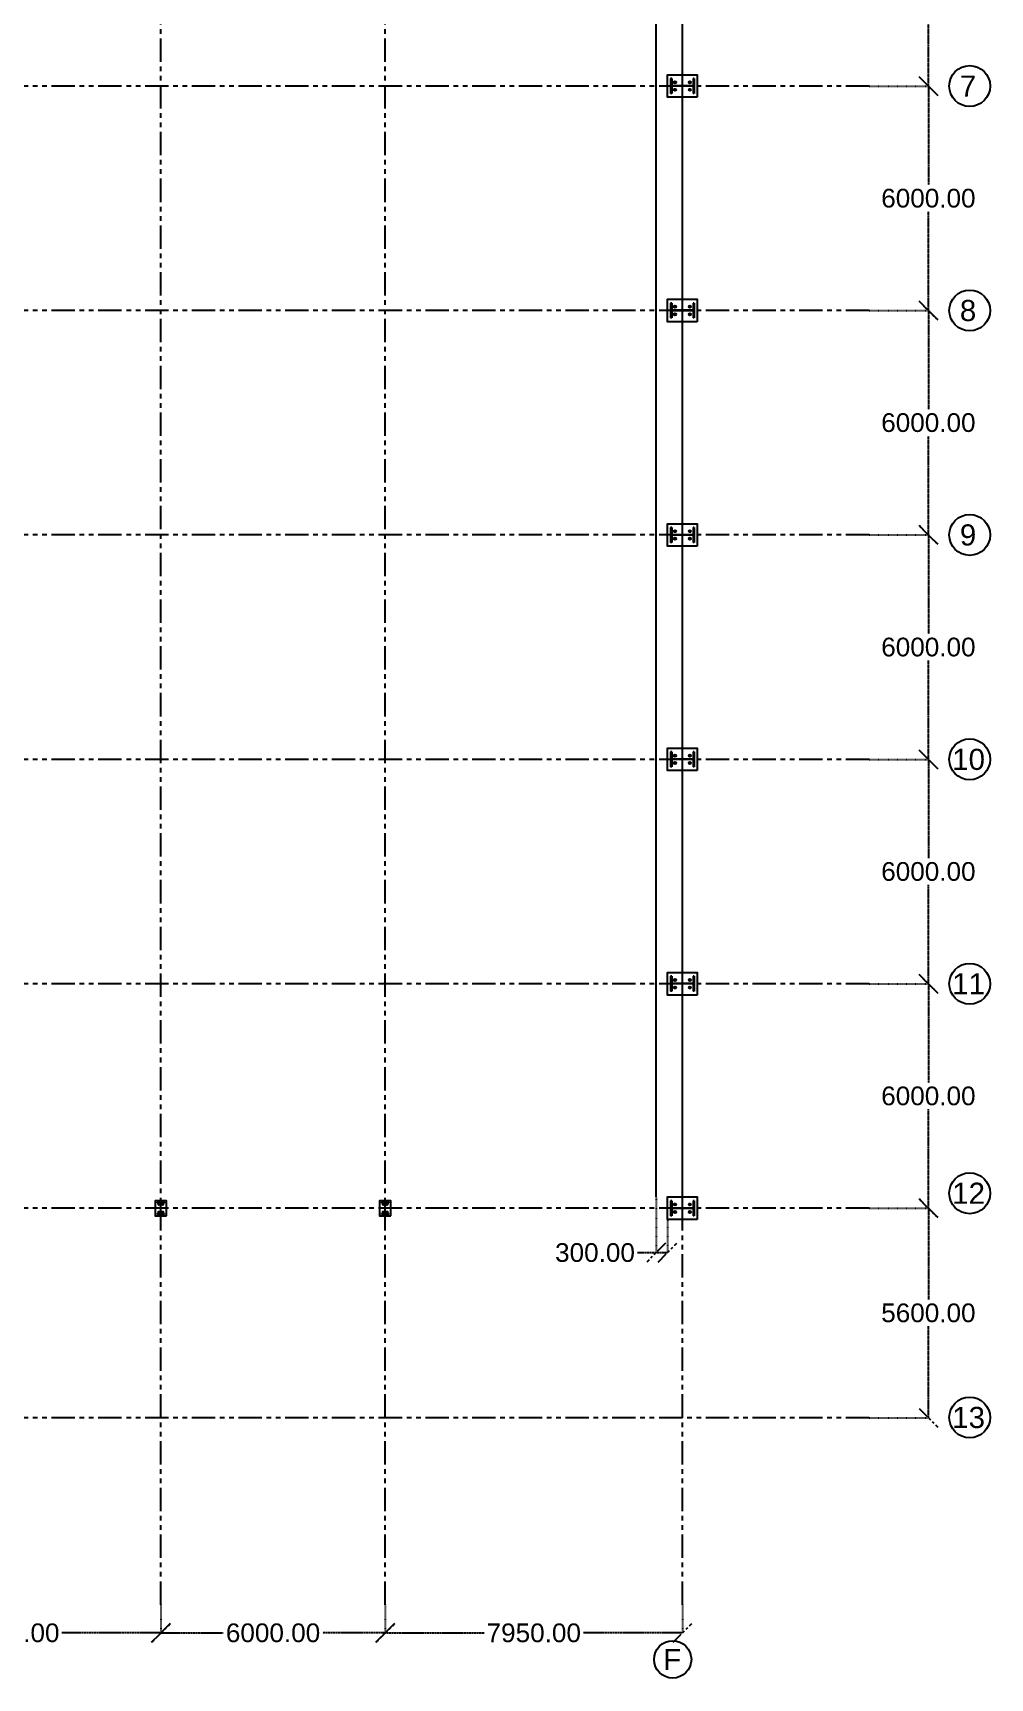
# Model space of a CAD drawing. Header units: inches. Extents: x 8519 to 881470, y -4476 to 84370.
# Drawn here: x 731212 to 756820, y -1957 to 42027 of the extents above; entities that cross this region are included whole.
import ezdxf

# ---------------------------------------------------------------- set-up
doc = ezdxf.new("R2010")
doc.units = ezdxf.units.IN
doc.header["$MEASUREMENT"] = 0
doc.header["$PDMODE"] = 34
doc.linetypes.add('ACAD_ISO03W100', pattern=[30, 12, -18])
doc.linetypes.add('PHANTOM2', pattern=[1.25, 0.625, -0.125, 0.125, -0.125, 0.125, -0.125])
for name, color, linetype in [('axis', 8, 'PHANTOM2'), ('columns', 2, 'Continuous'), ('dimensions', 1, 'PHANTOM2'), ('initial layout', 7, 'Continuous'), ('text', 3, 'Continuous')]:
    doc.layers.add(name, color=color, linetype=linetype)
doc.styles.get("Standard").update_dxf_attribs({"font": 'arial.ttf'})
doc.dimstyles.new('Dim_1', dxfattribs={"dimtxt": 500, "dimasz": 500, "dimexe": 0.0625, "dimexo": 0.0625, "dimgap": 100, "dimtad": 0, "dimtih": 1, "dimtoh": 1, "dimzin": 0, "dimdsep": 46, "dimtxsty": 'Standard', "dimblk": 'OBLIQUE', "dimcen": 0.09, "dimclrd": 256, "dimclre": 256, "dimclrt": 256, "dimadec": 0, "dimazin": 0, "dimtfac": 1, "dimtofl": 0, "dimtmove": 0, "dimatfit": 3, "dimfxl": 1, "dimtfillclr": 256, "dimtolj": 1, "dimtzin": 0, "dimlwe": -1, "dimarcsym": 0})

# ---------------------------------------------------------------- blocks, each defined once
blk = doc.blocks.new('_Oblique')
at = {"color": 0, "linetype": 'ByBlock', "lineweight": -2}
blk.add_line((-0.5, -0.5), (0.5, 0.5), dxfattribs=at)
blk = doc.blocks.new('*D16')
at = {"layer": 'Defpoints', "color": 0, "transparency": 16777216}
for p in [(747887, 10905), (748187, 10305), (747887, 9417)]:
    blk.add_point(p, dxfattribs=at)
at = {"layer": 'dimensions', "linetype": 'ACAD_ISO03W100', "transparency": 16777216}
for p, q in [((747887, 10905), (747887, 9417)), ((748187, 10305), (748187, 9417))]:
    blk.add_line(p, q, dxfattribs=at)
at = {"layer": 'dimensions', "lineweight": -2, "transparency": 16777216}
for p, q in [((747887, 9417), (747387, 9417)), ((748187, 9417), (747887, 9417))]:
    blk.add_line(p, q, dxfattribs=at)
at = {"layer": 'dimensions', "lineweight": -2, "transparency": 16777216, "xscale": 500, "yscale": 500, "zscale": 500, "rotation": 180}
blk.add_blockref('_Oblique', (747887, 9417), dxfattribs=at)
at = {"layer": 'dimensions', "lineweight": -2, "transparency": 16777216, "xscale": 500, "yscale": 500, "zscale": 500}
blk.add_blockref('_Oblique', (748187, 9417), dxfattribs=at)
at = {"layer": 'dimensions', "transparency": 16777216, "insert": (746250, 9417), "char_height": 500, "attachment_point": 5}
blk.add_mtext('\\A1;300.00', dxfattribs=at)
blk = doc.blocks.new('*D47')
at = {"layer": 'Defpoints', "color": 0, "transparency": 16777216}
for p in [(753587, 10605), (753587, 5005), (755169, 5005)]:
    blk.add_point(p, dxfattribs=at)
at = {"layer": 'dimensions', "linetype": 'ACAD_ISO03W100', "transparency": 16777216}
for p, q in [((753587, 10605), (755169, 10605)), ((753587, 5005), (755169, 5005))]:
    blk.add_line(p, q, dxfattribs=at)
at = {"layer": 'dimensions', "lineweight": -2, "transparency": 16777216}
for p, q in [((755169, 10605), (755169, 8161)), ((755169, 5005), (755169, 7450))]:
    blk.add_line(p, q, dxfattribs=at)
at = {"layer": 'dimensions', "lineweight": -2, "transparency": 16777216, "xscale": 500, "yscale": 500, "zscale": 500}
for p, rotation in [((755169, 10605), 90), ((755169, 5005), 270)]:
    blk.add_blockref('_Oblique', p, dxfattribs=dict(at, rotation=rotation))
at = {"layer": 'dimensions', "transparency": 16777216, "insert": (755169, 7805), "char_height": 500, "attachment_point": 5}
blk.add_mtext('\\A1;5600.00', dxfattribs=at)
blk = doc.blocks.new('*D48')
at = {"layer": 'Defpoints', "color": 0, "transparency": 16777216}
for p in [(753587, 16605), (753587, 10605), (755169, 10605)]:
    blk.add_point(p, dxfattribs=at)
at = {"layer": 'dimensions', "linetype": 'ACAD_ISO03W100', "transparency": 16777216}
for p, q in [((753587, 16605), (755169, 16605)), ((753587, 10605), (755169, 10605))]:
    blk.add_line(p, q, dxfattribs=at)
at = {"layer": 'dimensions', "lineweight": -2, "transparency": 16777216}
for p, q in [((755169, 16605), (755169, 13961)), ((755169, 10605), (755169, 13250))]:
    blk.add_line(p, q, dxfattribs=at)
at = {"layer": 'dimensions', "lineweight": -2, "transparency": 16777216, "xscale": 500, "yscale": 500, "zscale": 500}
for p, rotation in [((755169, 16605), 90), ((755169, 10605), 270)]:
    blk.add_blockref('_Oblique', p, dxfattribs=dict(at, rotation=rotation))
at = {"layer": 'dimensions', "transparency": 16777216, "insert": (755169, 13605), "char_height": 500, "attachment_point": 5}
blk.add_mtext('\\A1;6000.00', dxfattribs=at)
blk = doc.blocks.new('*D49')
at = {"layer": 'Defpoints', "color": 0, "transparency": 16777216}
for p in [(753587, 22605), (753587, 16605), (755169, 16605)]:
    blk.add_point(p, dxfattribs=at)
at = {"layer": 'dimensions', "linetype": 'ACAD_ISO03W100', "transparency": 16777216}
for p, q in [((753587, 22605), (755169, 22605)), ((753587, 16605), (755169, 16605))]:
    blk.add_line(p, q, dxfattribs=at)
at = {"layer": 'dimensions', "lineweight": -2, "transparency": 16777216}
for p, q in [((755169, 22605), (755169, 19961)), ((755169, 16605), (755169, 19250))]:
    blk.add_line(p, q, dxfattribs=at)
at = {"layer": 'dimensions', "lineweight": -2, "transparency": 16777216, "xscale": 500, "yscale": 500, "zscale": 500}
for p, rotation in [((755169, 22605), 90), ((755169, 16605), 270)]:
    blk.add_blockref('_Oblique', p, dxfattribs=dict(at, rotation=rotation))
at = {"layer": 'dimensions', "transparency": 16777216, "insert": (755169, 19605), "char_height": 500, "attachment_point": 5}
blk.add_mtext('\\A1;6000.00', dxfattribs=at)
blk = doc.blocks.new('*D50')
at = {"layer": 'Defpoints', "color": 0, "transparency": 16777216}
for p in [(753587, 28605), (753587, 22605), (755169, 22605)]:
    blk.add_point(p, dxfattribs=at)
at = {"layer": 'dimensions', "linetype": 'ACAD_ISO03W100', "transparency": 16777216}
for p, q in [((753587, 28605), (755169, 28605)), ((753587, 22605), (755169, 22605))]:
    blk.add_line(p, q, dxfattribs=at)
at = {"layer": 'dimensions', "lineweight": -2, "transparency": 16777216}
for p, q in [((755169, 28605), (755169, 25961)), ((755169, 22605), (755169, 25250))]:
    blk.add_line(p, q, dxfattribs=at)
at = {"layer": 'dimensions', "lineweight": -2, "transparency": 16777216, "xscale": 500, "yscale": 500, "zscale": 500}
for p, rotation in [((755169, 28605), 90), ((755169, 22605), 270)]:
    blk.add_blockref('_Oblique', p, dxfattribs=dict(at, rotation=rotation))
at = {"layer": 'dimensions', "transparency": 16777216, "insert": (755169, 25605), "char_height": 500, "attachment_point": 5}
blk.add_mtext('\\A1;6000.00', dxfattribs=at)
blk = doc.blocks.new('*D51')
at = {"layer": 'Defpoints', "color": 0, "transparency": 16777216}
for p in [(753587, 34605), (753587, 28605), (755169, 28605)]:
    blk.add_point(p, dxfattribs=at)
at = {"layer": 'dimensions', "linetype": 'ACAD_ISO03W100', "transparency": 16777216}
for p, q in [((753587, 34605), (755169, 34605)), ((753587, 28605), (755169, 28605))]:
    blk.add_line(p, q, dxfattribs=at)
at = {"layer": 'dimensions', "lineweight": -2, "transparency": 16777216}
for p, q in [((755169, 34605), (755169, 31961)), ((755169, 28605), (755169, 31250))]:
    blk.add_line(p, q, dxfattribs=at)
at = {"layer": 'dimensions', "lineweight": -2, "transparency": 16777216, "xscale": 500, "yscale": 500, "zscale": 500}
for p, rotation in [((755169, 34605), 90), ((755169, 28605), 270)]:
    blk.add_blockref('_Oblique', p, dxfattribs=dict(at, rotation=rotation))
at = {"layer": 'dimensions', "transparency": 16777216, "insert": (755169, 31605), "char_height": 500, "attachment_point": 5}
blk.add_mtext('\\A1;6000.00', dxfattribs=at)
blk = doc.blocks.new('*D52')
at = {"layer": 'Defpoints', "color": 0, "transparency": 16777216}
for p in [(753587, 40605), (753587, 34605), (755169, 34605)]:
    blk.add_point(p, dxfattribs=at)
at = {"layer": 'dimensions', "linetype": 'ACAD_ISO03W100', "transparency": 16777216}
for p, q in [((753587, 40605), (755169, 40605)), ((753587, 34605), (755169, 34605))]:
    blk.add_line(p, q, dxfattribs=at)
at = {"layer": 'dimensions', "lineweight": -2, "transparency": 16777216}
for p, q in [((755169, 40605), (755169, 37961)), ((755169, 34605), (755169, 37250))]:
    blk.add_line(p, q, dxfattribs=at)
at = {"layer": 'dimensions', "lineweight": -2, "transparency": 16777216, "xscale": 500, "yscale": 500, "zscale": 500}
for p, rotation in [((755169, 40605), 90), ((755169, 34605), 270)]:
    blk.add_blockref('_Oblique', p, dxfattribs=dict(at, rotation=rotation))
at = {"layer": 'dimensions', "transparency": 16777216, "insert": (755169, 37605), "char_height": 500, "attachment_point": 5}
blk.add_mtext('\\A1;6000.00', dxfattribs=at)
blk = doc.blocks.new('*D53')
at = {"layer": 'Defpoints', "color": 0, "transparency": 16777216}
for p in [(753587, 46605), (753587, 40605), (755169, 40605)]:
    blk.add_point(p, dxfattribs=at)
at = {"layer": 'dimensions', "linetype": 'ACAD_ISO03W100', "transparency": 16777216}
for p, q in [((753587, 46605), (755169, 46605)), ((753587, 40605), (755169, 40605))]:
    blk.add_line(p, q, dxfattribs=at)
at = {"layer": 'dimensions', "lineweight": -2, "transparency": 16777216}
for p, q in [((755169, 46605), (755169, 43961)), ((755169, 40605), (755169, 43250))]:
    blk.add_line(p, q, dxfattribs=at)
at = {"layer": 'dimensions', "lineweight": -2, "transparency": 16777216, "xscale": 500, "yscale": 500, "zscale": 500}
for p, rotation in [((755169, 46605), 90), ((755169, 40605), 270)]:
    blk.add_blockref('_Oblique', p, dxfattribs=dict(at, rotation=rotation))
at = {"layer": 'dimensions', "transparency": 16777216, "insert": (755169, 43605), "char_height": 500, "attachment_point": 5}
blk.add_mtext('\\A1;6000.00', dxfattribs=at)
blk = doc.blocks.new('*D69')
at = {"layer": 'Defpoints', "color": 0, "transparency": 16777216}
for p in [(734637, 5), (740637, 5), (740637, -749)]:
    blk.add_point(p, dxfattribs=at)
at = {"layer": 'dimensions', "linetype": 'ACAD_ISO03W100', "transparency": 16777216}
for p, q in [((734637, 5), (734637, -750)), ((740637, 5), (740637, -750))]:
    blk.add_line(p, q, dxfattribs=at)
at = {"layer": 'dimensions', "lineweight": -2, "transparency": 16777216}
for p, q in [((734637, -749), (736305, -749)), ((740637, -749), (738970, -749))]:
    blk.add_line(p, q, dxfattribs=at)
at = {"layer": 'dimensions', "lineweight": -2, "transparency": 16777216, "xscale": 500, "yscale": 500, "zscale": 500, "rotation": 180}
blk.add_blockref('_Oblique', (734637, -749), dxfattribs=at)
at = {"layer": 'dimensions', "lineweight": -2, "transparency": 16777216, "xscale": 500, "yscale": 500, "zscale": 500}
blk.add_blockref('_Oblique', (740637, -749), dxfattribs=at)
at = {"layer": 'dimensions', "transparency": 16777216, "insert": (737637, -749), "char_height": 500, "attachment_point": 5}
blk.add_mtext('\\A1;6000.00', dxfattribs=at)
blk = doc.blocks.new('*D72')
at = {"layer": 'Defpoints', "color": 0, "transparency": 16777216}
for p in [(726687, 5), (734637, 5), (734637, -749)]:
    blk.add_point(p, dxfattribs=at)
at = {"layer": 'dimensions', "linetype": 'ACAD_ISO03W100', "transparency": 16777216}
for p, q in [((726687, 5), (726687, -750)), ((734637, 5), (734637, -750))]:
    blk.add_line(p, q, dxfattribs=at)
at = {"layer": 'dimensions', "lineweight": -2, "transparency": 16777216}
for p, q in [((726687, -749), (729333, -749)), ((734637, -749), (731991, -749))]:
    blk.add_line(p, q, dxfattribs=at)
at = {"layer": 'dimensions', "lineweight": -2, "transparency": 16777216, "xscale": 500, "yscale": 500, "zscale": 500, "rotation": 180}
blk.add_blockref('_Oblique', (726687, -749), dxfattribs=at)
at = {"layer": 'dimensions', "lineweight": -2, "transparency": 16777216, "xscale": 500, "yscale": 500, "zscale": 500}
blk.add_blockref('_Oblique', (734637, -749), dxfattribs=at)
at = {"layer": 'dimensions', "transparency": 16777216, "insert": (730662, -749), "char_height": 500, "attachment_point": 5}
blk.add_mtext('\\A1;7950.00', dxfattribs=at)
blk = doc.blocks.new('*D73')
at = {"layer": 'Defpoints', "color": 0, "transparency": 16777216}
for p in [(740637, 5), (748587, 5), (748587, -750)]:
    blk.add_point(p, dxfattribs=at)
at = {"layer": 'dimensions', "linetype": 'ACAD_ISO03W100', "transparency": 16777216}
for p, q in [((740637, 5), (740637, -750)), ((748587, 5), (748587, -750))]:
    blk.add_line(p, q, dxfattribs=at)
at = {"layer": 'dimensions', "lineweight": -2, "transparency": 16777216}
for p, q in [((740637, -750), (743283, -750)), ((748587, -750), (745941, -750))]:
    blk.add_line(p, q, dxfattribs=at)
at = {"layer": 'dimensions', "lineweight": -2, "transparency": 16777216, "xscale": 500, "yscale": 500, "zscale": 500, "rotation": 180}
blk.add_blockref('_Oblique', (740637, -750), dxfattribs=at)
at = {"layer": 'dimensions', "lineweight": -2, "transparency": 16777216, "xscale": 500, "yscale": 500, "zscale": 500}
blk.add_blockref('_Oblique', (748587, -750), dxfattribs=at)
at = {"layer": 'dimensions', "transparency": 16777216, "insert": (744612, -750), "char_height": 500, "attachment_point": 5}
blk.add_mtext('\\A1;7950.00', dxfattribs=at)

msp = doc.modelspace()

# ---------------------------------------------------------------- linework, layer by layer
at = {"layer": 'axis', "ltscale": 1000}
for p, q in [((734637.275, 5.309), (734637.275, 83038.138)), ((740637.275, 5.309), (740637.275, 83038.138)), ((748587.275, 5.309), (748587.275, 83038.138)), ((753587.275, 40605.309), (661787.275, 40605.309)), ((753587.275, 40605.309), (661787.275, 40605.309)), ((753587.275, 40605.309), (661787.275, 40605.309)), ((753587.275, 40605.309), (661787.275, 40605.309)), ((753587.275, 34605.309), (661787.275, 34605.309)), ((753587.275, 34605.309), (661787.275, 34605.309)), ((753587.275, 34605.309), (661787.275, 34605.309)), ((753587.275, 34605.309), (661787.275, 34605.309)), ((753587.275, 28605.309), (661787.275, 28605.309)), ((753587.275, 28605.309), (661787.275, 28605.309)), ((753587.275, 28605.309), (661787.275, 28605.309)), ((753587.275, 28605.309), (661787.275, 28605.309)), ((753587.275, 22605.309), (661787.275, 22605.309)), ((753587.275, 22605.309), (661787.275, 22605.309)), ((753587.275, 22605.309), (661787.275, 22605.309)), ((753587.275, 22605.309), (661787.275, 22605.309)), ((753587.275, 16605.309), (661787.275, 16605.309)), ((753587.275, 16605.309), (661787.275, 16605.309)), ((753587.275, 16605.309), (661787.275, 16605.309)), ((753587.275, 16605.309), (661787.275, 16605.309)), ((753587.275, 10605.309), (661787.275, 10605.309)), ((753587.275, 10605.309), (661787.275, 10605.309)), ((753587.275, 10605.309), (661787.275, 10605.309)), ((753587.275, 10605.309), (661787.275, 10605.309)), ((753587.275, 5005.309), (661787.275, 5005.309))]:
    msp.add_line(p, q, dxfattribs=at)
at = {"layer": 'columns'}
for p, q in [((748272.262, 40805.313), (748272.262, 40405.313)), ((748302.262, 40805.313), (748272.262, 40805.313)), ((748887.262, 40610.313), (748287.262, 40610.313)), ((748887.262, 40600.313), (748287.262, 40600.313)), ((748302.262, 40805.313), (748302.262, 40405.313)), ((748427.262, 40705.313), (748347.262, 40705.313)), ((748427.262, 40505.313), (748347.262, 40505.313)), ((748387.262, 40705.313), (748387.262, 40745.313)), ((748387.262, 40705.313), (748387.262, 40665.313)), ((748387.262, 40505.313), (748387.262, 40545.313)), ((748387.262, 40505.313), (748387.262, 40465.313)), ((748827.262, 40705.313), (748747.262, 40705.313)), ((748827.262, 40505.313), (748747.262, 40505.313)), ((748787.262, 40705.313), (748787.262, 40745.313)), ((748787.262, 40705.313), (748787.262, 40665.313)), ((748787.262, 40505.313), (748787.262, 40545.313)), ((748787.262, 40505.313), (748787.262, 40465.313)), ((748872.262, 40805.313), (748872.262, 40405.313)), ((748902.262, 40805.313), (748872.262, 40805.313)), ((748902.262, 40805.313), (748902.262, 40405.313)), ((748302.262, 40405.313), (748272.262, 40405.313)), ((748902.262, 40405.313), (748872.262, 40405.313)), ((748272.262, 34805.313), (748272.262, 34405.313)), ((748302.262, 34805.313), (748272.262, 34805.313)), ((748302.262, 34805.313), (748302.262, 34405.313)), ((748872.262, 34805.313), (748872.262, 34405.313)), ((748902.262, 34805.313), (748872.262, 34805.313)), ((748902.262, 34805.313), (748902.262, 34405.313)), ((748302.262, 34405.313), (748272.262, 34405.313)), ((748887.262, 34610.313), (748287.262, 34610.313)), ((748887.262, 34600.313), (748287.262, 34600.313)), ((748427.262, 34705.313), (748347.262, 34705.313)), ((748427.262, 34505.313), (748347.262, 34505.313)), ((748387.262, 34705.313), (748387.262, 34745.313)), ((748387.262, 34705.313), (748387.262, 34665.313)), ((748387.262, 34505.313), (748387.262, 34545.313)), ((748387.262, 34505.313), (748387.262, 34465.313)), ((748827.262, 34705.313), (748747.262, 34705.313)), ((748827.262, 34505.313), (748747.262, 34505.313)), ((748787.262, 34705.313), (748787.262, 34745.313)), ((748787.262, 34705.313), (748787.262, 34665.313)), ((748787.262, 34505.313), (748787.262, 34545.313)), ((748787.262, 34505.313), (748787.262, 34465.313)), ((748902.262, 34405.313), (748872.262, 34405.313)), ((748272.262, 28805.313), (748272.262, 28405.313)), ((748302.262, 28805.313), (748272.262, 28805.313)), ((748887.262, 28610.313), (748287.262, 28610.313)), ((748887.262, 28600.313), (748287.262, 28600.313)), ((748302.262, 28805.313), (748302.262, 28405.313)), ((748427.262, 28705.313), (748347.262, 28705.313)), ((748387.262, 28705.313), (748387.262, 28745.313)), ((748387.262, 28705.313), (748387.262, 28665.313)), ((748827.262, 28705.313), (748747.262, 28705.313)), ((748787.262, 28705.313), (748787.262, 28745.313)), ((748787.262, 28705.313), (748787.262, 28665.313)), ((748872.262, 28805.313), (748872.262, 28405.313)), ((748902.262, 28805.313), (748872.262, 28805.313)), ((748902.262, 28805.313), (748902.262, 28405.313)), ((748302.262, 28405.313), (748272.262, 28405.313)), ((748427.262, 28505.313), (748347.262, 28505.313)), ((748387.262, 28505.313), (748387.262, 28545.313)), ((748387.262, 28505.313), (748387.262, 28465.313)), ((748827.262, 28505.313), (748747.262, 28505.313)), ((748787.262, 28505.313), (748787.262, 28545.313)), ((748787.262, 28505.313), (748787.262, 28465.313)), ((748902.262, 28405.313), (748872.262, 28405.313)), ((748272.262, 22805.313), (748272.262, 22405.313)), ((748302.262, 22805.313), (748272.262, 22805.313)), ((748887.262, 22610.313), (748287.262, 22610.313)), ((748887.262, 22600.313), (748287.262, 22600.313)), ((748302.262, 22805.313), (748302.262, 22405.313)), ((748427.262, 22705.313), (748347.262, 22705.313)), ((748427.262, 22505.313), (748347.262, 22505.313)), ((748387.262, 22705.313), (748387.262, 22745.313)), ((748387.262, 22705.313), (748387.262, 22665.313)), ((748387.262, 22505.313), (748387.262, 22545.313)), ((748387.262, 22505.313), (748387.262, 22465.313)), ((748827.262, 22705.313), (748747.262, 22705.313)), ((748827.262, 22505.313), (748747.262, 22505.313)), ((748787.262, 22705.313), (748787.262, 22745.313)), ((748787.262, 22705.313), (748787.262, 22665.313)), ((748787.262, 22505.313), (748787.262, 22545.313)), ((748787.262, 22505.313), (748787.262, 22465.313)), ((748872.262, 22805.313), (748872.262, 22405.313)), ((748902.262, 22805.313), (748872.262, 22805.313)), ((748902.262, 22805.313), (748902.262, 22405.313)), ((748302.262, 22405.313), (748272.262, 22405.313)), ((748902.262, 22405.313), (748872.262, 22405.313)), ((748272.262, 16805.313), (748272.262, 16405.313)), ((748302.262, 16805.313), (748272.262, 16805.313)), ((748302.262, 16805.313), (748302.262, 16405.313)), ((748387.262, 16705.313), (748387.262, 16745.313)), ((748787.262, 16705.313), (748787.262, 16745.313)), ((748872.262, 16805.313), (748872.262, 16405.313)), ((748902.262, 16805.313), (748872.262, 16805.313)), ((748902.262, 16805.313), (748902.262, 16405.313)), ((748302.262, 16405.313), (748272.262, 16405.313)), ((748887.262, 16610.313), (748287.262, 16610.313)), ((748887.262, 16600.313), (748287.262, 16600.313)), ((748427.262, 16705.313), (748347.262, 16705.313)), ((748427.262, 16505.313), (748347.262, 16505.313)), ((748387.262, 16705.313), (748387.262, 16665.313)), ((748387.262, 16505.313), (748387.262, 16545.313)), ((748387.262, 16505.313), (748387.262, 16465.313)), ((748827.262, 16705.313), (748747.262, 16705.313)), ((748827.262, 16505.313), (748747.262, 16505.313)), ((748787.262, 16705.313), (748787.262, 16665.313)), ((748787.262, 16505.313), (748787.262, 16545.313)), ((748787.262, 16505.313), (748787.262, 16465.313)), ((748902.262, 16405.313), (748872.262, 16405.313)), ((734534.775, 10762.809), (734734.775, 10762.809)), ((734534.775, 10747.809), (734534.775, 10762.809)), ((734534.775, 10747.809), (734734.775, 10747.809)), ((734584.775, 10705.309), (734564.775, 10705.309)), ((734584.775, 10685.309), (734584.775, 10725.309)), ((734584.775, 10705.309), (734604.775, 10705.309)), ((734632.275, 10455.309), (734632.275, 10755.309)), ((734637.275, 10455.309), (734637.275, 10755.309)), ((734684.775, 10705.309), (734664.775, 10705.309)), ((734684.775, 10685.309), (734684.775, 10725.309)), ((734684.775, 10705.309), (734704.775, 10705.309)), ((734734.775, 10747.809), (734734.775, 10762.809)), ((740534.775, 10762.809), (740734.775, 10762.809)), ((740534.775, 10747.809), (740534.775, 10762.809)), ((740534.775, 10747.809), (740734.775, 10747.809)), ((740584.775, 10705.309), (740564.775, 10705.309)), ((740584.775, 10685.309), (740584.775, 10725.309)), ((740584.775, 10705.309), (740604.775, 10705.309)), ((740632.275, 10455.309), (740632.275, 10755.309)), ((740637.275, 10455.309), (740637.275, 10755.309)), ((740684.775, 10705.309), (740664.775, 10705.309)), ((740684.775, 10685.309), (740684.775, 10725.309)), ((740684.775, 10705.309), (740704.775, 10705.309)), ((740734.775, 10747.809), (740734.775, 10762.809)), ((748272.262, 10805.313), (748272.262, 10405.313)), ((748302.262, 10805.313), (748272.262, 10805.313)), ((748887.262, 10610.313), (748287.262, 10610.313)), ((748887.262, 10600.313), (748287.262, 10600.313)), ((748302.262, 10805.313), (748302.262, 10405.313)), ((748427.262, 10705.313), (748347.262, 10705.313)), ((748387.262, 10705.313), (748387.262, 10745.313)), ((748387.262, 10705.313), (748387.262, 10665.313)), ((748827.262, 10705.313), (748747.262, 10705.313)), ((748787.262, 10705.313), (748787.262, 10745.313)), ((748787.262, 10705.313), (748787.262, 10665.313)), ((748872.262, 10805.313), (748872.262, 10405.313)), ((748902.262, 10805.313), (748872.262, 10805.313)), ((748902.262, 10805.313), (748902.262, 10405.313)), ((734534.775, 10462.809), (734734.775, 10462.809)), ((734534.775, 10447.809), (734534.775, 10462.809)), ((734534.775, 10447.809), (734734.775, 10447.809)), ((734584.775, 10505.309), (734564.775, 10505.309)), ((734584.775, 10485.309), (734584.775, 10525.309)), ((734584.775, 10505.309), (734604.775, 10505.309)), ((734684.775, 10505.309), (734664.775, 10505.309)), ((734684.775, 10485.309), (734684.775, 10525.309)), ((734684.775, 10505.309), (734704.775, 10505.309)), ((734734.775, 10447.809), (734734.775, 10462.809)), ((740534.775, 10462.809), (740734.775, 10462.809)), ((740534.775, 10447.809), (740534.775, 10462.809)), ((740534.775, 10447.809), (740734.775, 10447.809)), ((740584.775, 10505.309), (740564.775, 10505.309)), ((740584.775, 10485.309), (740584.775, 10525.309)), ((740584.775, 10505.309), (740604.775, 10505.309)), ((740684.775, 10505.309), (740664.775, 10505.309)), ((740684.775, 10485.309), (740684.775, 10525.309)), ((740684.775, 10505.309), (740704.775, 10505.309)), ((740734.775, 10447.809), (740734.775, 10462.809)), ((748302.262, 10405.313), (748272.262, 10405.313)), ((748427.262, 10505.313), (748347.262, 10505.313)), ((748387.262, 10505.313), (748387.262, 10545.313)), ((748387.262, 10505.313), (748387.262, 10465.313)), ((748827.262, 10505.313), (748747.262, 10505.313)), ((748787.262, 10505.313), (748787.262, 10545.313)), ((748787.262, 10505.313), (748787.262, 10465.313)), ((748902.262, 10405.313), (748872.262, 10405.313))]:
    msp.add_line(p, q, dxfattribs=at)
for points in [[(748987.262, 40305.313), (748187.262, 40305.313), (748187.262, 40905.313), (748987.262, 40905.313)], [(748987.262, 34305.313), (748187.262, 34305.313), (748187.262, 34905.313), (748987.262, 34905.313)], [(748987.262, 28305.313), (748187.262, 28305.313), (748187.262, 28905.313), (748987.262, 28905.313)], [(748987.262, 22305.313), (748187.262, 22305.313), (748187.262, 22905.313), (748987.262, 22905.313)], [(748987.262, 16305.313), (748187.262, 16305.313), (748187.262, 16905.313), (748987.262, 16905.313)], [(734784.775, 10405.309), (734784.775, 10805.309), (734484.775, 10805.309), (734484.775, 10405.309)], [(740784.775, 10405.309), (740784.775, 10805.309), (740484.775, 10805.309), (740484.775, 10405.309)], [(748987.262, 10305.313), (748187.262, 10305.313), (748187.262, 10905.313), (748987.262, 10905.313)]]:
    msp.add_lwpolyline(points, close=True, dxfattribs=at)
for centre, radius in [((748387.262, 40705.313), 30), ((748387.262, 40505.313), 30), ((748787.262, 40705.313), 30), ((748787.262, 40505.313), 30), ((748387.262, 34705.313), 30), ((748387.262, 34505.313), 30), ((748787.262, 34705.313), 30), ((748787.262, 34505.313), 30), ((748387.262, 28705.313), 30), ((748787.262, 28705.313), 30), ((748387.262, 28505.313), 30), ((748787.262, 28505.313), 30), ((748387.262, 22705.313), 30), ((748387.262, 22505.313), 30), ((748787.262, 22705.313), 30), ((748787.262, 22505.313), 30), ((748387.262, 16705.313), 30), ((748787.262, 16705.313), 30), ((748387.262, 16505.313), 30), ((748787.262, 16505.313), 30), ((734584.775, 10705.309), 15), ((734684.775, 10705.309), 15), ((740584.775, 10705.309), 15), ((740684.775, 10705.309), 15), ((748387.262, 10705.313), 30), ((748787.262, 10705.313), 30), ((734584.775, 10505.309), 15), ((734684.775, 10505.309), 15), ((740584.775, 10505.309), 15), ((740684.775, 10505.309), 15), ((748387.262, 10505.313), 30), ((748787.262, 10505.313), 30)]:
    msp.add_circle(centre, radius, dxfattribs=at)
at = {"layer": 'initial layout'}
for p, q in [((747887.262, 10905.307), (747887.262, 76205.313)), ((748587.275, 10605.309), (748587.275, 76205.313))]:
    msp.add_line(p, q, dxfattribs=at)
at = {"layer": 'text'}
for centre, radius in [((756273.795, 40605.309), 546.492), ((756273.795, 34605.309), 546.492), ((756273.795, 28605.309), 546.492), ((756273.795, 22605.309), 546.492), ((756273.795, 16605.309), 546.492), ((756273.795, 11005.309), 546.492), ((756273.795, 5011.278), 546.492), ((748329.376, -1458.12), 498.424)]:
    msp.add_circle(centre, radius, dxfattribs=at)

# ---------------------------------------------------------------- texts
for s, height, p in [('7', 564.824, (756010.647, 40322.897)), ('8', 564.824, (756010.647, 34322.897)), ('9', 564.824, (756010.647, 28322.897)), ('10', 564.8237, (755805.93, 22322.897)), ('11', 564.8237, (755805.93, 16322.897)), ('12', 564.8237, (755805.93, 10722.897)), ('13', 564.8237, (755805.93, 4728.866)), ('F', 564.824, (748074.127, -1740.532))]:
    msp.add_text(s, height=height, dxfattribs=at).set_placement(p)

# ---------------------------------------------------------------- dimensions: what is measured, and where the dimension line sits
at = {"layer": 'dimensions'}
for base, p1, p2, picture, middle in [((755168.552, 40605.309), (753587.275, 46605.309), (753587.275, 40605.309), '*D53', (755168.552, 43605.309)), ((755168.552, 34605.309), (753587.275, 40605.309), (753587.275, 34605.309), '*D52', (755168.552, 37605.309)), ((755168.552, 28605.309), (753587.275, 34605.309), (753587.275, 28605.309), '*D51', (755168.552, 31605.309)), ((755168.552, 22605.309), (753587.275, 28605.309), (753587.275, 22605.309), '*D50', (755168.552, 25605.309)), ((755168.552, 16605.309), (753587.275, 22605.309), (753587.275, 16605.309), '*D49', (755168.552, 19605.309)), ((755168.552, 10605.309), (753587.275, 16605.309), (753587.275, 10605.309), '*D48', (755168.552, 13605.309)), ((755168.552, 5005.309), (753587.275, 10605.309), (753587.275, 5005.309), '*D47', (755168.552, 7805.309))]:
    dim = msp.add_linear_dim(base=base, p1=p1, p2=p2, angle=270, dimstyle='Dim_1', dxfattribs=at)
    dim.commit()
    dim.dimension.update_dxf_attribs({"geometry": picture, "text_midpoint": middle})
for base, p1, p2, picture, middle in [((747887.262, 9417.357), (748187.262, 10305.313), (747887.262, 10905.307), '*D16', (746250.427, 9417.357)), ((734637.275, -749.442), (726687.275, 5.309), (734637.275, 5.309), '*D72', (730662.275, -749.442)), ((740637.275, -749.442), (734637.275, 5.309), (740637.275, 5.309), '*D69', (737637.275, -749.442)), ((748587.275, -749.505), (740637.275, 5.309), (748587.275, 5.309), '*D73', (744612.275, -749.505))]:
    dim = msp.add_linear_dim(base=base, p1=p1, p2=p2, dimstyle='Dim_1', dxfattribs=at)
    dim.commit()
    dim.dimension.update_dxf_attribs({"geometry": picture, "text_midpoint": middle})

doc.saveas('drawing.dxf')
